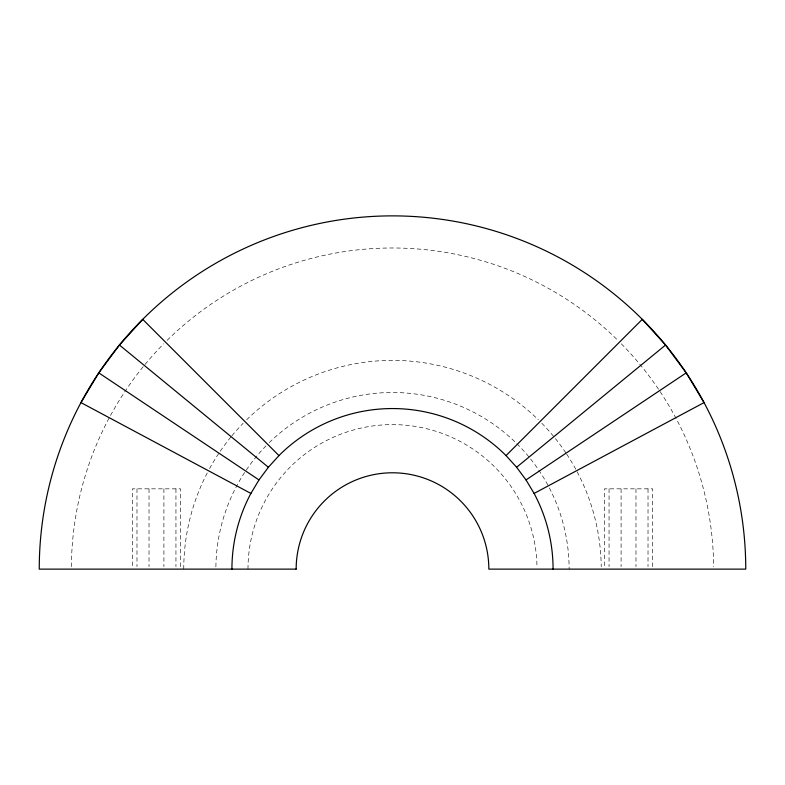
<?xml version="1.0" encoding="UTF-8"?>
<svg xmlns="http://www.w3.org/2000/svg" width="785" height="785" viewBox="0 0 785 785"><rect width="100%" height="100%" fill="white"/><g stroke="black" fill="none" stroke-linecap="round" stroke-linejoin="round"><path stroke-width="0.59" stroke-dasharray="3.92 2.94" d="M652.62 566.691L652.62 488.839L604.45 488.839L604.45 566.691M648.017 488.839L648.017 566.691M635.978 488.839L635.978 566.691M621.092 488.839L621.092 566.691M609.052 488.839L609.052 566.691M180.55 566.691L180.55 488.839L132.38 488.839L132.38 566.691M175.948 488.839L175.948 566.691M163.908 488.839L163.908 566.691M149.022 488.839L149.022 566.691M136.982 488.839L136.982 566.691M215.895 566.819A176.625 176.625 0 0 1 265.987 445.88M269.255 442.612A176.625 176.625 0 0 1 548.273 485.866M549.343 487.907A176.625 176.625 0 0 1 569.125 569.125M183.759 569.125A208.741 208.741 0 0 1 208.408 470.725M209.556 468.606A208.741 208.741 0 0 1 218.936 453.161M220.291 451.159A208.741 208.741 0 0 1 231.143 436.705M231.909 435.773A208.741 208.741 0 0 1 243.203 423.233M246.608 419.828A208.741 208.741 0 0 1 538.392 419.828M541.797 423.233A208.741 208.741 0 0 1 553.857 436.705M555.378 438.57A208.741 208.741 0 0 1 566.063 453.161M566.721 454.162A208.741 208.741 0 0 1 576.592 470.725M577.152 471.785A208.741 208.741 0 0 1 601.222 566.721M247.991 569.125A144.509 144.509 0 0 1 391.322 424.616A144.509 144.509 0 0 1 536.989 566.76M71.376 566.701A321.134 321.134 0 0 1 163.712 343.771M167.146 340.337A321.134 321.134 0 0 1 617.854 340.337M621.288 343.771A321.134 321.134 0 0 1 713.624 566.701"/><path stroke-width="1.18" d="M553.072 569.125A160.572 160.572 0 0 0 534.104 493.431L704.037 402.607L686.218 372.865L665.562 345.027L642.287 319.338L506.04 455.585A160.572 160.572 0 0 0 278.96 455.585L142.713 319.338L119.438 345.027L98.782 372.865L80.963 402.607L250.896 493.431A160.572 160.572 0 0 0 231.928 569.125M250.896 493.431L258.991 479.92L268.382 467.261L278.96 455.585M534.104 493.431L526.009 479.92L516.618 467.261L665.562 345.027M526.009 479.92L686.218 372.865M98.782 372.865L258.991 479.92M119.438 345.027L268.382 467.261M506.04 455.585L516.618 467.261M296.161 569.125L39.25 569.125A353.25 353.25 0 0 1 392.5 215.875A353.25 353.25 0 0 1 745.75 569.125L488.839 569.125A96.339 96.339 0 0 0 392.5 472.786A96.339 96.339 0 0 0 296.161 569.125"/></g></svg>
